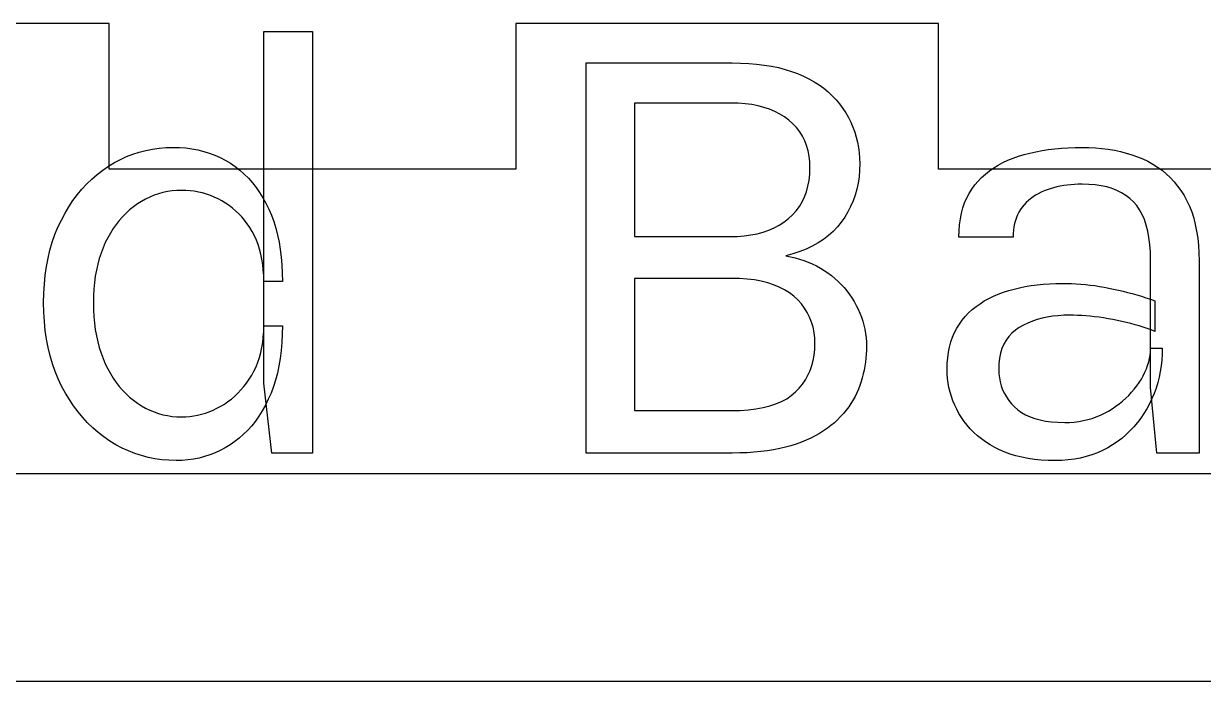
# Model space of a CAD drawing. Header units: millimetres. Extents: x 0 to 281, y 0 to 211.
# Drawn here: x 193.87 to 216.56, y 134.4 to 147.05 of the extents above; entities that cross this region are included whole.
import ezdxf

# ---------------------------------------------------------------- set-up
doc = ezdxf.new("R2010")
doc.units = ezdxf.units.MM
doc.layers.add('CUT', color=1, linetype='Continuous')
doc.layers.add('ENGRAVE', color=5, linetype='Continuous')

msp = doc.modelspace()

# ---------------------------------------------------------------- linework, layer by layer
at = {"layer": 'CUT'}
for p, q in [((195.51, 147.052), (187.384, 147.052)), ((195.51, 144.252), (195.51, 147.052)), ((211.463, 147.052), (203.337, 147.052)), ((203.337, 147.052), (203.337, 144.252)), ((211.463, 144.252), (211.463, 147.052)), ((203.337, 144.252), (195.51, 144.252)), ((219.29, 144.252), (211.463, 144.252)), ((139.6, 138.4), (275.2, 138.4)), ((272.4, 134.4), (142.4, 134.4))]:
    msp.add_line(p, q, dxfattribs=at)
at = {"layer": 'ENGRAVE'}
for p, q in [((198.486, 140.136), (198.486, 146.901)), ((198.486, 146.901), (199.42, 146.901)), ((199.42, 146.901), (199.42, 138.792)), ((204.684, 138.792), (204.684, 146.296)), ((204.684, 146.296), (207.496, 146.296)), ((207.496, 146.296), (207.658, 146.293)), ((207.658, 146.293), (207.815, 146.286)), ((207.815, 146.286), (207.965, 146.273)), ((207.965, 146.273), (208.111, 146.255)), ((208.111, 146.255), (208.25, 146.233)), ((208.25, 146.233), (208.385, 146.205)), ((208.385, 146.205), (208.514, 146.171)), ((208.514, 146.171), (208.636, 146.133)), ((208.636, 146.133), (208.754, 146.09)), ((208.754, 146.09), (208.866, 146.041)), ((208.866, 146.041), (208.971, 145.988)), ((208.971, 145.988), (209.072, 145.933)), ((209.072, 145.933), (209.168, 145.873)), ((209.168, 145.873), (209.258, 145.809)), ((209.258, 145.809), (209.341, 145.738)), ((209.341, 145.738), (209.42, 145.665)), ((207.472, 145.524), (205.617, 145.524)), ((205.617, 145.524), (205.617, 142.956)), ((207.611, 145.52), (207.472, 145.524)), ((207.472, 145.524), (207.472, 145.524)), ((207.472, 145.524), (207.472, 145.524)), ((207.744, 145.511), (207.611, 145.52)), ((207.872, 145.494), (207.744, 145.511)), ((207.992, 145.471), (207.872, 145.494)), ((208.107, 145.441), (207.992, 145.471)), ((209.42, 145.665), (209.493, 145.587)), ((209.493, 145.587), (209.561, 145.507)), ((209.561, 145.507), (209.622, 145.422)), ((208.216, 145.405), (208.107, 145.441)), ((208.317, 145.362), (208.216, 145.405)), ((208.414, 145.313), (208.317, 145.362)), ((208.504, 145.256), (208.414, 145.313)), ((208.587, 145.194), (208.504, 145.256)), ((209.622, 145.422), (209.679, 145.335)), ((209.679, 145.335), (209.73, 145.245)), ((209.73, 145.245), (209.776, 145.153)), ((208.664, 145.125), (208.587, 145.194)), ((208.733, 145.051), (208.664, 145.125)), ((208.794, 144.973), (208.733, 145.051)), ((209.776, 145.153), (209.817, 145.059)), ((209.817, 145.059), (209.852, 144.964)), ((208.846, 144.889), (208.794, 144.973)), ((208.891, 144.799), (208.846, 144.889)), ((208.926, 144.705), (208.891, 144.799)), ((209.852, 144.964), (209.881, 144.868)), ((209.881, 144.868), (209.906, 144.769)), ((195.968, 144.541), (196.091, 144.581)), ((196.091, 144.581), (196.216, 144.614)), ((196.216, 144.614), (196.344, 144.639)), ((196.344, 144.639), (196.473, 144.657)), ((196.473, 144.657), (196.606, 144.668)), ((196.606, 144.668), (196.739, 144.672)), ((196.739, 144.672), (196.739, 144.672)), ((196.739, 144.672), (196.863, 144.669)), ((196.863, 144.669), (196.985, 144.66)), ((196.985, 144.66), (197.102, 144.644)), ((197.102, 144.644), (197.218, 144.623)), ((197.218, 144.623), (197.33, 144.595)), ((197.33, 144.595), (197.438, 144.562)), ((197.438, 144.562), (197.544, 144.522)), ((208.955, 144.605), (208.926, 144.705)), ((208.975, 144.501), (208.955, 144.605)), ((209.906, 144.769), (209.925, 144.669)), ((209.925, 144.669), (209.938, 144.568)), ((209.938, 144.568), (209.945, 144.465)), ((213.111, 144.533), (213.223, 144.562)), ((213.223, 144.562), (213.337, 144.588)), ((213.337, 144.588), (213.455, 144.61)), ((213.455, 144.61), (213.576, 144.629)), ((213.576, 144.629), (213.699, 144.644)), ((213.699, 144.644), (213.827, 144.656)), ((213.827, 144.656), (213.957, 144.665)), ((213.957, 144.665), (214.09, 144.67)), ((214.09, 144.67), (214.226, 144.672)), ((214.226, 144.672), (214.226, 144.672)), ((214.226, 144.672), (214.355, 144.67)), ((214.355, 144.67), (214.483, 144.663)), ((214.483, 144.663), (214.607, 144.652)), ((214.607, 144.652), (214.728, 144.636)), ((214.728, 144.636), (214.847, 144.616)), ((214.847, 144.616), (214.962, 144.592)), ((214.962, 144.592), (215.073, 144.563)), ((215.073, 144.563), (215.183, 144.53)), ((195.498, 144.309), (195.613, 144.378)), ((195.613, 144.378), (195.728, 144.439)), ((195.728, 144.439), (195.847, 144.494)), ((195.847, 144.494), (195.968, 144.541)), ((197.544, 144.522), (197.647, 144.476)), ((197.647, 144.476), (197.746, 144.424)), ((197.746, 144.424), (197.843, 144.366)), ((197.843, 144.366), (197.936, 144.302)), ((208.987, 144.391), (208.975, 144.501)), ((208.991, 144.276), (208.987, 144.391)), ((209.948, 144.36), (209.944, 144.232)), ((209.945, 144.465), (209.948, 144.36)), ((209.948, 144.36), (209.948, 144.36)), ((212.525, 144.277), (212.611, 144.33)), ((212.611, 144.33), (212.702, 144.379)), ((212.702, 144.379), (212.797, 144.424)), ((212.797, 144.424), (212.898, 144.464)), ((212.898, 144.464), (213.002, 144.501)), ((213.002, 144.501), (213.111, 144.533)), ((215.183, 144.53), (215.289, 144.492)), ((215.289, 144.492), (215.392, 144.45)), ((215.392, 144.45), (215.492, 144.403)), ((215.492, 144.403), (215.587, 144.351)), ((215.587, 144.351), (215.678, 144.293)), ((195.179, 144.063), (195.281, 144.151)), ((195.281, 144.151), (195.387, 144.233)), ((195.387, 144.233), (195.498, 144.309)), ((197.936, 144.302), (198.025, 144.233)), ((198.025, 144.233), (198.109, 144.158)), ((198.109, 144.158), (198.19, 144.078)), ((208.974, 144.035), (208.987, 144.153)), ((208.987, 144.153), (208.991, 144.276)), ((208.991, 144.276), (208.991, 144.276)), ((209.935, 144.107), (209.917, 143.986)), ((209.944, 144.232), (209.935, 144.107)), ((212.294, 144.093), (212.365, 144.158)), ((212.365, 144.158), (212.443, 144.22)), ((212.443, 144.22), (212.525, 144.277)), ((215.678, 144.293), (215.763, 144.23)), ((215.763, 144.23), (215.845, 144.163)), ((215.845, 144.163), (215.923, 144.089)), ((194.989, 143.869), (195.081, 143.969)), ((195.081, 143.969), (195.179, 144.063)), ((198.19, 144.078), (198.266, 143.992)), ((198.266, 143.992), (198.338, 143.901)), ((198.338, 143.901), (198.405, 143.805)), ((208.925, 143.817), (208.953, 143.923)), ((208.953, 143.923), (208.974, 144.035)), ((209.917, 143.986), (209.892, 143.869)), ((212.104, 143.87), (212.162, 143.949)), ((212.162, 143.949), (212.226, 144.023)), ((212.226, 144.023), (212.294, 144.093)), ((213.614, 143.876), (213.553, 143.856)), ((213.676, 143.895), (213.614, 143.876)), ((213.74, 143.911), (213.676, 143.895)), ((213.805, 143.925), (213.74, 143.911)), ((213.872, 143.937), (213.805, 143.925)), ((213.94, 143.947), (213.872, 143.937)), ((214.01, 143.954), (213.94, 143.947)), ((214.08, 143.959), (214.01, 143.954)), ((214.152, 143.963), (214.08, 143.959)), ((214.226, 143.964), (214.152, 143.963)), ((214.354, 143.96), (214.226, 143.964)), ((214.226, 143.964), (214.226, 143.964)), ((214.476, 143.95), (214.354, 143.96)), ((214.591, 143.933), (214.476, 143.95)), ((214.699, 143.91), (214.591, 143.933)), ((214.801, 143.879), (214.699, 143.91)), ((214.897, 143.842), (214.801, 143.879)), ((215.923, 144.089), (215.996, 144.011)), ((215.996, 144.011), (216.064, 143.928)), ((216.064, 143.928), (216.128, 143.839)), ((194.737, 143.53), (194.816, 143.649)), ((194.816, 143.649), (194.901, 143.762)), ((194.901, 143.762), (194.989, 143.869)), ((196.212, 143.677), (196.132, 143.632)), ((196.293, 143.716), (196.212, 143.677)), ((196.377, 143.75), (196.293, 143.716)), ((196.46, 143.779), (196.377, 143.75)), ((196.547, 143.802), (196.46, 143.779)), ((196.634, 143.82), (196.547, 143.802)), ((196.723, 143.833), (196.634, 143.82)), ((196.814, 143.841), (196.723, 143.833)), ((196.907, 143.844), (196.814, 143.841)), ((196.989, 143.842), (196.907, 143.844)), ((196.907, 143.844), (196.907, 143.844)), ((197.069, 143.836), (196.989, 143.842)), ((197.15, 143.826), (197.069, 143.836)), ((197.229, 143.812), (197.15, 143.826)), ((197.306, 143.794), (197.229, 143.812)), ((197.383, 143.771), (197.306, 143.794)), ((197.458, 143.745), (197.383, 143.771)), ((197.533, 143.715), (197.458, 143.745)), ((197.606, 143.681), (197.533, 143.715)), ((197.679, 143.643), (197.606, 143.681)), ((198.405, 143.805), (198.468, 143.703)), ((198.468, 143.703), (198.527, 143.596)), ((208.842, 143.622), (208.888, 143.717)), ((208.888, 143.717), (208.925, 143.817)), ((209.86, 143.755), (209.82, 143.644)), ((209.892, 143.869), (209.86, 143.755)), ((211.967, 143.605), (212.006, 143.698)), ((212.006, 143.698), (212.052, 143.787)), ((212.052, 143.787), (212.104, 143.87)), ((213.236, 143.684), (213.192, 143.647)), ((213.282, 143.719), (213.236, 143.684)), ((213.332, 143.751), (213.282, 143.719)), ((213.383, 143.78), (213.332, 143.751)), ((213.437, 143.808), (213.383, 143.78)), ((213.494, 143.833), (213.437, 143.808)), ((213.553, 143.856), (213.494, 143.833)), ((214.986, 143.798), (214.897, 143.842)), ((215.068, 143.747), (214.986, 143.798)), ((215.144, 143.689), (215.068, 143.747)), ((215.213, 143.625), (215.144, 143.689)), ((216.128, 143.839), (216.188, 143.745)), ((216.188, 143.745), (216.243, 143.645)), ((194.663, 143.405), (194.737, 143.53)), ((195.906, 143.47), (195.837, 143.406)), ((195.979, 143.528), (195.906, 143.47)), ((196.054, 143.583), (195.979, 143.528)), ((196.132, 143.632), (196.054, 143.583)), ((197.749, 143.601), (197.679, 143.643)), ((197.817, 143.555), (197.749, 143.601)), ((197.882, 143.505), (197.817, 143.555)), ((197.944, 143.452), (197.882, 143.505)), ((198.004, 143.395), (197.944, 143.452)), ((198.527, 143.596), (198.582, 143.484)), ((198.582, 143.484), (198.632, 143.366)), ((208.654, 143.373), (208.725, 143.45)), ((208.725, 143.45), (208.788, 143.533)), ((208.788, 143.533), (208.842, 143.622)), ((209.721, 143.432), (209.66, 143.332)), ((209.774, 143.536), (209.721, 143.432)), ((209.82, 143.644), (209.774, 143.536)), ((211.906, 143.404), (211.934, 143.507)), ((211.934, 143.507), (211.967, 143.605)), ((213.01, 143.428), (212.985, 143.376)), ((213.04, 143.476), (213.01, 143.428)), ((213.074, 143.523), (213.04, 143.476)), ((213.111, 143.567), (213.074, 143.523)), ((213.15, 143.608), (213.111, 143.567)), ((213.192, 143.647), (213.15, 143.608)), ((215.276, 143.553), (215.213, 143.625)), ((215.332, 143.472), (215.276, 143.553)), ((215.38, 143.382), (215.332, 143.472)), ((216.243, 143.645), (216.292, 143.54)), ((216.292, 143.54), (216.335, 143.429)), ((216.335, 143.429), (216.372, 143.312)), ((194.527, 143.137), (194.592, 143.274)), ((194.592, 143.274), (194.663, 143.405)), ((195.707, 143.266), (195.648, 143.19)), ((195.77, 143.338), (195.707, 143.266)), ((195.837, 143.406), (195.77, 143.338)), ((198.061, 143.334), (198.004, 143.395)), ((198.115, 143.269), (198.061, 143.334)), ((198.167, 143.2), (198.115, 143.269)), ((198.216, 143.128), (198.167, 143.2)), ((198.632, 143.366), (198.677, 143.244)), ((198.677, 143.244), (198.717, 143.117)), ((208.398, 143.177), (208.49, 143.235)), ((208.49, 143.235), (208.576, 143.301)), ((208.576, 143.301), (208.654, 143.373)), ((209.593, 143.235), (209.518, 143.142)), ((209.66, 143.332), (209.593, 143.235)), ((211.869, 143.184), (211.885, 143.296)), ((211.885, 143.296), (211.906, 143.404)), ((212.926, 143.206), (212.914, 143.145)), ((212.942, 143.266), (212.926, 143.206)), ((212.962, 143.322), (212.942, 143.266)), ((212.985, 143.376), (212.962, 143.322)), ((215.423, 143.284), (215.38, 143.382)), ((215.459, 143.177), (215.423, 143.284)), ((216.372, 143.312), (216.403, 143.189)), ((194.418, 142.848), (194.469, 142.995)), ((194.469, 142.995), (194.527, 143.137)), ((195.537, 143.023), (195.486, 142.933)), ((195.591, 143.109), (195.537, 143.023)), ((195.648, 143.19), (195.591, 143.109)), ((198.262, 143.052), (198.216, 143.128)), ((198.305, 142.972), (198.262, 143.052)), ((198.343, 142.889), (198.305, 142.972)), ((198.717, 143.117), (198.751, 142.985)), ((198.751, 142.985), (198.779, 142.848)), ((207.597, 142.959), (207.728, 142.97)), ((207.728, 142.97), (207.855, 142.987)), ((207.855, 142.987), (207.974, 143.011)), ((207.974, 143.011), (208.089, 143.042)), ((208.089, 143.042), (208.198, 143.08)), ((208.198, 143.08), (208.3, 143.125)), ((208.3, 143.125), (208.398, 143.177)), ((209.347, 142.976), (209.251, 142.902)), ((209.436, 143.056), (209.347, 142.976)), ((209.518, 143.142), (209.436, 143.056)), ((211.857, 142.944), (211.86, 143.066)), ((211.86, 143.066), (211.869, 143.184)), ((212.9, 143.013), (212.898, 142.944)), ((212.905, 143.08), (212.9, 143.013)), ((212.914, 143.145), (212.905, 143.08)), ((215.489, 143.061), (215.459, 143.177)), ((215.512, 142.937), (215.489, 143.061)), ((216.403, 143.189), (216.429, 143.06)), ((216.429, 143.06), (216.449, 142.926)), ((194.373, 142.697), (194.418, 142.848)), ((195.394, 142.74), (195.356, 142.638)), ((195.438, 142.839), (195.394, 142.74)), ((195.486, 142.933), (195.438, 142.839)), ((198.377, 142.802), (198.343, 142.889)), ((198.406, 142.711), (198.377, 142.802)), ((198.779, 142.848), (198.803, 142.706)), ((205.617, 142.956), (207.46, 142.956)), ((207.46, 142.956), (207.597, 142.959)), ((209.037, 142.771), (208.92, 142.715)), ((209.148, 142.834), (209.037, 142.771)), ((209.251, 142.902), (209.148, 142.834)), ((212.898, 142.944), (211.857, 142.944)), ((212.898, 142.944), (212.898, 142.944)), ((215.529, 142.804), (215.512, 142.937)), ((215.539, 142.662), (215.529, 142.804)), ((216.449, 142.926), (216.463, 142.786)), ((216.463, 142.786), (216.472, 142.64)), ((194.306, 142.379), (194.337, 142.54)), ((194.337, 142.54), (194.373, 142.697)), ((195.321, 142.532), (195.291, 142.422)), ((195.356, 142.638), (195.321, 142.532)), ((198.43, 142.617), (198.406, 142.711)), ((198.45, 142.519), (198.43, 142.617)), ((198.466, 142.418), (198.45, 142.519)), ((198.803, 142.706), (198.821, 142.56)), ((198.821, 142.56), (198.834, 142.409)), ((208.663, 142.622), (208.525, 142.584)), ((208.525, 142.584), (208.525, 142.584)), ((208.525, 142.584), (208.615, 142.568)), ((208.615, 142.568), (208.704, 142.548)), ((208.795, 142.666), (208.663, 142.622)), ((208.704, 142.548), (208.791, 142.524)), ((208.791, 142.524), (208.876, 142.497)), ((208.92, 142.715), (208.795, 142.666)), ((215.542, 142.512), (215.539, 142.662)), ((216.472, 142.64), (216.475, 142.488)), ((194.282, 142.212), (194.306, 142.379)), ((195.266, 142.309), (195.245, 142.191)), ((195.291, 142.422), (195.266, 142.309)), ((198.477, 142.313), (198.466, 142.418)), ((198.484, 142.204), (198.477, 142.313)), ((198.834, 142.409), (198.842, 142.253)), ((208.876, 142.497), (208.957, 142.466)), ((208.957, 142.466), (209.037, 142.432)), ((209.037, 142.432), (209.115, 142.393)), ((209.115, 142.393), (209.191, 142.351)), ((209.191, 142.351), (209.264, 142.306)), ((209.264, 142.306), (209.335, 142.257)), ((215.542, 140.052), (215.542, 142.512)), ((216.475, 142.488), (216.475, 142.488)), ((216.475, 142.488), (216.475, 138.792)), ((194.265, 142.041), (194.282, 142.212)), ((195.229, 142.07), (195.217, 141.945)), ((195.245, 142.191), (195.229, 142.07)), ((198.486, 142.092), (198.484, 142.204)), ((198.845, 142.092), (198.486, 142.092)), ((198.842, 142.253), (198.845, 142.092)), ((198.845, 142.092), (198.845, 142.092)), ((205.617, 142.152), (205.617, 139.608)), ((207.484, 142.152), (205.617, 142.152)), ((205.617, 142.152), (205.617, 142.152)), ((207.638, 142.148), (207.484, 142.152)), ((207.484, 142.152), (207.484, 142.152)), ((207.784, 142.138), (207.638, 142.148)), ((207.923, 142.121), (207.784, 142.138)), ((208.054, 142.097), (207.923, 142.121)), ((208.178, 142.066), (208.054, 142.097)), ((208.293, 142.028), (208.178, 142.066)), ((209.335, 142.257), (209.404, 142.205)), ((209.404, 142.205), (209.469, 142.15)), ((209.469, 142.15), (209.532, 142.094)), ((209.532, 142.094), (209.591, 142.035)), ((194.251, 141.684), (194.254, 141.865)), ((194.254, 141.865), (194.265, 142.041)), ((195.217, 141.945), (195.21, 141.816)), ((208.402, 141.983), (208.293, 142.028)), ((208.502, 141.931), (208.402, 141.983)), ((208.595, 141.872), (208.502, 141.931)), ((208.68, 141.807), (208.595, 141.872)), ((209.591, 142.035), (209.647, 141.973)), ((209.647, 141.973), (209.7, 141.91)), ((209.7, 141.91), (209.75, 141.844)), ((209.75, 141.844), (209.798, 141.776)), ((212.52, 141.809), (212.614, 141.849)), ((212.614, 141.849), (212.712, 141.885)), ((212.712, 141.885), (212.814, 141.917)), ((212.814, 141.917), (212.919, 141.946)), ((212.919, 141.946), (213.025, 141.972)), ((213.025, 141.972), (213.134, 141.994)), ((213.134, 141.994), (213.246, 142.013)), ((213.246, 142.013), (213.36, 142.028)), ((213.36, 142.028), (213.477, 142.04)), ((213.477, 142.04), (213.597, 142.049)), ((213.597, 142.049), (213.718, 142.054)), ((213.718, 142.054), (213.843, 142.056)), ((213.843, 142.056), (213.843, 142.056)), ((213.843, 142.056), (213.933, 142.055)), ((213.933, 142.055), (214.022, 142.052)), ((214.022, 142.052), (214.112, 142.048)), ((214.112, 142.048), (214.202, 142.041)), ((214.202, 142.041), (214.293, 142.033)), ((214.293, 142.033), (214.382, 142.023)), ((214.382, 142.023), (214.472, 142.012)), ((214.472, 142.012), (214.563, 141.998)), ((214.563, 141.998), (214.653, 141.983)), ((214.653, 141.983), (214.743, 141.966)), ((214.743, 141.966), (214.833, 141.947)), ((214.833, 141.947), (214.923, 141.927)), ((214.923, 141.927), (215.013, 141.906)), ((215.013, 141.906), (215.101, 141.883)), ((215.101, 141.883), (215.19, 141.859)), ((215.19, 141.859), (215.278, 141.834)), ((215.278, 141.834), (215.366, 141.807)), ((194.254, 141.501), (194.251, 141.684)), ((194.251, 141.684), (194.251, 141.684)), ((195.21, 141.816), (195.208, 141.684)), ((195.208, 141.684), (195.208, 141.684)), ((195.208, 141.684), (195.21, 141.549)), ((208.758, 141.736), (208.68, 141.807)), ((208.827, 141.66), (208.758, 141.736)), ((208.888, 141.58), (208.827, 141.66)), ((209.798, 141.776), (209.842, 141.705)), ((209.842, 141.705), (209.883, 141.633)), ((209.883, 141.633), (209.921, 141.558)), ((212.113, 141.55), (212.186, 141.609)), ((212.186, 141.609), (212.263, 141.665)), ((212.263, 141.665), (212.344, 141.717)), ((212.344, 141.717), (212.43, 141.765)), ((212.43, 141.765), (212.52, 141.809)), ((215.366, 141.807), (215.452, 141.78)), ((215.452, 141.78), (215.539, 141.75)), ((215.539, 141.75), (215.626, 141.72)), ((215.626, 141.72), (215.626, 141.72)), ((215.626, 141.72), (215.626, 141.132)), ((194.265, 141.324), (194.254, 141.501)), ((195.21, 141.549), (195.217, 141.418)), ((195.217, 141.418), (195.229, 141.291)), ((208.94, 141.495), (208.888, 141.58)), ((208.985, 141.406), (208.94, 141.495)), ((209.022, 141.312), (208.985, 141.406)), ((209.921, 141.558), (209.953, 141.483)), ((209.953, 141.483), (209.983, 141.407)), ((209.983, 141.407), (210.009, 141.329)), ((211.92, 141.348), (211.979, 141.419)), ((211.979, 141.419), (212.044, 141.486)), ((212.044, 141.486), (212.113, 141.55)), ((213.457, 141.385), (213.362, 141.358)), ((213.556, 141.406), (213.457, 141.385)), ((213.659, 141.422), (213.556, 141.406)), ((213.764, 141.434), (213.659, 141.422)), ((213.874, 141.441), (213.764, 141.434)), ((213.987, 141.444), (213.874, 141.441)), ((214.062, 141.443), (213.987, 141.444)), ((213.987, 141.444), (213.987, 141.444)), ((214.14, 141.44), (214.062, 141.443)), ((214.22, 141.436), (214.14, 141.44)), ((214.3, 141.43), (214.22, 141.436)), ((214.382, 141.423), (214.3, 141.43)), ((214.466, 141.414), (214.382, 141.423)), ((214.551, 141.403), (214.466, 141.414)), ((214.638, 141.39), (214.551, 141.403)), ((214.725, 141.376), (214.638, 141.39)), ((194.282, 141.151), (194.265, 141.324)), ((195.229, 141.291), (195.245, 141.167)), ((195.245, 141.167), (195.266, 141.048)), ((198.484, 141.13), (198.486, 141.24)), ((198.486, 141.24), (198.486, 141.24)), ((198.486, 141.24), (198.845, 141.24)), ((198.845, 141.24), (198.842, 141.076)), ((209.05, 141.214), (209.022, 141.312)), ((209.071, 141.111), (209.05, 141.214)), ((210.009, 141.329), (210.03, 141.251)), ((210.03, 141.251), (210.048, 141.172)), ((210.048, 141.172), (210.062, 141.091)), ((211.772, 141.109), (211.815, 141.193)), ((211.815, 141.193), (211.865, 141.272)), ((211.865, 141.272), (211.92, 141.348)), ((212.943, 141.156), (212.875, 141.099)), ((213.017, 141.207), (212.943, 141.156)), ((213.098, 141.252), (213.017, 141.207)), ((213.183, 141.292), (213.098, 141.252)), ((213.271, 141.328), (213.183, 141.292)), ((213.362, 141.358), (213.271, 141.328)), ((214.815, 141.36), (214.725, 141.376)), ((214.905, 141.342), (214.815, 141.36)), ((214.992, 141.324), (214.905, 141.342)), ((215.077, 141.304), (214.992, 141.324)), ((215.162, 141.283), (215.077, 141.304)), ((215.244, 141.261), (215.162, 141.283)), ((215.324, 141.237), (215.244, 141.261)), ((215.402, 141.213), (215.324, 141.237)), ((215.478, 141.187), (215.402, 141.213)), ((215.553, 141.16), (215.478, 141.187)), ((215.626, 141.132), (215.553, 141.16)), ((194.307, 140.983), (194.282, 141.151)), ((194.338, 140.821), (194.307, 140.983)), ((195.266, 141.048), (195.291, 140.932)), ((195.291, 140.932), (195.321, 140.82)), ((198.465, 140.92), (198.477, 141.023)), ((198.477, 141.023), (198.484, 141.13)), ((198.842, 141.076), (198.834, 140.916)), ((209.083, 141.004), (209.071, 141.111)), ((209.087, 140.892), (209.083, 141.004)), ((210.062, 141.091), (210.072, 141.01)), ((210.072, 141.01), (210.078, 140.927)), ((210.078, 140.927), (210.08, 140.844)), ((211.676, 140.831), (211.702, 140.928)), ((211.702, 140.928), (211.734, 141.02)), ((211.734, 141.02), (211.772, 141.109)), ((212.765, 140.964), (212.721, 140.887)), ((212.816, 141.035), (212.765, 140.964)), ((212.875, 141.099), (212.816, 141.035)), ((194.375, 140.662), (194.338, 140.821)), ((195.321, 140.82), (195.356, 140.712)), ((195.356, 140.712), (195.394, 140.608)), ((198.403, 140.63), (198.427, 140.723)), ((198.427, 140.723), (198.449, 140.82)), ((198.449, 140.82), (198.465, 140.92)), ((198.82, 140.762), (198.801, 140.613)), ((198.834, 140.916), (198.82, 140.762)), ((209.072, 140.674), (209.083, 140.781)), ((209.083, 140.781), (209.087, 140.892)), ((209.087, 140.892), (209.087, 140.892)), ((210.079, 140.767), (210.075, 140.691)), ((210.08, 140.844), (210.079, 140.767)), ((210.08, 140.844), (210.08, 140.844)), ((211.641, 140.624), (211.655, 140.73)), ((211.655, 140.73), (211.676, 140.831)), ((212.658, 140.712), (212.639, 140.614)), ((212.685, 140.803), (212.658, 140.712)), ((212.721, 140.887), (212.685, 140.803)), ((215.533, 140.676), (215.54, 140.742)), ((215.54, 140.742), (215.542, 140.808)), ((215.542, 140.808), (215.542, 140.808)), ((215.542, 140.808), (215.769, 140.808)), ((215.769, 140.808), (215.767, 140.693)), ((194.421, 140.509), (194.375, 140.662)), ((194.473, 140.361), (194.421, 140.509)), ((195.394, 140.608), (195.438, 140.508)), ((195.438, 140.508), (195.486, 140.412)), ((198.337, 140.453), (198.372, 140.539)), ((198.372, 140.539), (198.403, 140.63)), ((198.801, 140.613), (198.777, 140.47)), ((208.993, 140.379), (209.027, 140.473)), ((209.027, 140.473), (209.053, 140.572)), ((209.053, 140.572), (209.072, 140.674)), ((210.059, 140.539), (210.048, 140.464)), ((210.068, 140.615), (210.059, 140.539)), ((210.075, 140.691), (210.068, 140.615)), ((211.63, 140.4), (211.633, 140.514)), ((211.633, 140.514), (211.641, 140.624)), ((212.627, 140.51), (212.623, 140.4)), ((212.639, 140.614), (212.627, 140.51)), ((215.463, 140.412), (215.487, 140.478)), ((215.487, 140.478), (215.507, 140.544)), ((215.507, 140.544), (215.522, 140.61)), ((215.522, 140.61), (215.533, 140.676)), ((215.759, 140.581), (215.747, 140.47)), ((215.767, 140.693), (215.759, 140.581)), ((194.532, 140.217), (194.473, 140.361)), ((195.486, 140.412), (195.537, 140.32)), ((195.537, 140.32), (195.591, 140.233)), ((198.205, 140.212), (198.253, 140.289)), ((198.253, 140.289), (198.297, 140.369)), ((198.297, 140.369), (198.337, 140.453)), ((198.748, 140.331), (198.712, 140.197)), ((198.777, 140.47), (198.748, 140.331)), ((208.904, 140.202), (208.952, 140.288)), ((208.952, 140.288), (208.993, 140.379)), ((210.017, 140.315), (209.997, 140.241)), ((210.034, 140.389), (210.017, 140.315)), ((210.048, 140.464), (210.034, 140.389)), ((211.632, 140.311), (211.63, 140.4)), ((211.63, 140.4), (211.63, 140.4)), ((211.638, 140.224), (211.632, 140.311)), ((212.623, 140.4), (212.623, 140.4)), ((212.623, 140.4), (212.626, 140.317)), ((212.626, 140.317), (212.635, 140.237)), ((215.366, 140.214), (215.402, 140.28)), ((215.402, 140.28), (215.435, 140.346)), ((215.435, 140.346), (215.463, 140.412)), ((215.707, 140.253), (215.68, 140.147)), ((215.729, 140.36), (215.707, 140.253)), ((215.747, 140.47), (215.729, 140.36)), ((194.598, 140.079), (194.532, 140.217)), ((194.67, 139.946), (194.598, 140.079)), ((195.591, 140.233), (195.648, 140.151)), ((195.648, 140.151), (195.707, 140.073)), ((195.707, 140.073), (195.77, 139.999)), ((198.046, 140.005), (198.101, 140.07)), ((198.101, 140.07), (198.154, 140.139)), ((198.154, 140.139), (198.205, 140.212)), ((198.642, 138.792), (198.486, 140.136)), ((198.671, 140.069), (198.625, 139.945)), ((198.712, 140.197), (198.671, 140.069)), ((208.713, 139.968), (208.784, 140.042)), ((208.784, 140.042), (208.848, 140.12)), ((208.848, 140.12), (208.904, 140.202)), ((209.924, 140.021), (209.894, 139.95)), ((209.951, 140.094), (209.924, 140.021)), ((209.976, 140.167), (209.951, 140.094)), ((209.997, 140.241), (209.976, 140.167)), ((211.65, 140.137), (211.638, 140.224)), ((211.665, 140.051), (211.65, 140.137)), ((211.686, 139.966), (211.665, 140.051)), ((212.635, 140.237), (212.65, 140.159)), ((212.65, 140.159), (212.67, 140.083)), ((212.67, 140.083), (212.698, 140.01)), ((215.179, 139.96), (215.23, 140.02)), ((215.23, 140.02), (215.279, 140.083)), ((215.279, 140.083), (215.324, 140.148)), ((215.324, 140.148), (215.366, 140.214)), ((215.662, 138.792), (215.542, 140.052)), ((215.648, 140.043), (215.611, 139.94)), ((215.68, 140.147), (215.648, 140.043)), ((194.746, 139.819), (194.67, 139.946)), ((194.827, 139.698), (194.746, 139.819)), ((195.77, 139.999), (195.837, 139.931)), ((195.837, 139.931), (195.906, 139.867)), ((195.906, 139.867), (195.979, 139.807)), ((195.979, 139.807), (196.054, 139.752)), ((197.797, 139.781), (197.863, 139.831)), ((197.863, 139.831), (197.927, 139.885)), ((197.927, 139.885), (197.988, 139.943)), ((197.988, 139.943), (198.046, 140.005)), ((198.573, 139.827), (198.516, 139.714)), ((198.625, 139.945), (198.573, 139.827)), ((208.446, 139.784), (208.545, 139.838)), ((208.545, 139.838), (208.633, 139.899)), ((208.633, 139.899), (208.713, 139.968)), ((209.821, 139.813), (209.78, 139.746)), ((209.859, 139.881), (209.821, 139.813)), ((209.894, 139.95), (209.859, 139.881)), ((211.711, 139.882), (211.686, 139.966)), ((211.741, 139.799), (211.711, 139.882)), ((211.775, 139.716), (211.741, 139.799)), ((212.698, 140.01), (212.731, 139.939)), ((212.731, 139.939), (212.77, 139.871)), ((212.77, 139.871), (212.816, 139.805)), ((212.816, 139.805), (212.867, 139.741)), ((214.942, 139.74), (215.006, 139.792)), ((215.006, 139.792), (215.066, 139.846)), ((215.066, 139.846), (215.124, 139.902)), ((215.124, 139.902), (215.179, 139.96)), ((215.568, 139.839), (215.521, 139.74)), ((215.611, 139.94), (215.568, 139.839)), ((194.913, 139.583), (194.827, 139.698)), ((195.003, 139.474), (194.913, 139.583)), ((196.054, 139.752), (196.132, 139.702)), ((196.132, 139.702), (196.212, 139.657)), ((196.212, 139.657), (196.293, 139.617)), ((196.293, 139.617), (196.377, 139.583)), ((196.377, 139.583), (196.46, 139.554)), ((197.364, 139.561), (197.438, 139.588)), ((197.438, 139.588), (197.512, 139.618)), ((197.512, 139.618), (197.585, 139.653)), ((197.585, 139.653), (197.658, 139.692)), ((197.658, 139.692), (197.729, 139.734)), ((197.729, 139.734), (197.797, 139.781)), ((198.456, 139.606), (198.393, 139.504)), ((198.516, 139.714), (198.456, 139.606)), ((205.617, 139.608), (207.484, 139.608)), ((207.484, 139.608), (207.65, 139.611)), ((207.65, 139.611), (207.807, 139.622)), ((207.807, 139.622), (207.953, 139.64)), ((207.953, 139.64), (208.091, 139.665)), ((208.091, 139.665), (208.219, 139.698)), ((208.219, 139.698), (208.337, 139.737)), ((208.337, 139.737), (208.446, 139.784)), ((209.688, 139.617), (209.636, 139.554)), ((209.736, 139.681), (209.688, 139.617)), ((209.78, 139.746), (209.736, 139.681)), ((211.814, 139.635), (211.775, 139.716)), ((211.857, 139.554), (211.814, 139.635)), ((212.867, 139.741), (212.925, 139.68)), ((212.925, 139.68), (212.989, 139.623)), ((212.989, 139.623), (213.06, 139.572)), ((213.06, 139.572), (213.138, 139.527)), ((214.656, 139.557), (214.731, 139.599)), ((214.731, 139.599), (214.804, 139.644)), ((214.804, 139.644), (214.875, 139.691)), ((214.875, 139.691), (214.942, 139.74)), ((215.469, 139.643), (215.413, 139.551)), ((215.521, 139.74), (215.469, 139.643)), ((195.098, 139.372), (195.003, 139.474)), ((195.198, 139.275), (195.098, 139.372)), ((196.46, 139.554), (196.547, 139.53)), ((196.547, 139.53), (196.634, 139.512)), ((196.634, 139.512), (196.723, 139.498)), ((196.723, 139.498), (196.814, 139.49)), ((196.814, 139.49), (196.907, 139.488)), ((196.907, 139.488), (196.985, 139.49)), ((196.907, 139.488), (196.907, 139.488)), ((196.985, 139.49), (197.061, 139.496)), ((197.061, 139.496), (197.138, 139.506)), ((197.138, 139.506), (197.214, 139.52)), ((197.214, 139.52), (197.289, 139.539)), ((197.289, 139.539), (197.364, 139.561)), ((198.325, 139.408), (198.253, 139.318)), ((198.393, 139.504), (198.325, 139.408)), ((209.462, 139.376), (209.396, 139.321)), ((209.524, 139.434), (209.462, 139.376)), ((209.582, 139.493), (209.524, 139.434)), ((209.636, 139.554), (209.582, 139.493)), ((211.905, 139.475), (211.857, 139.554)), ((211.958, 139.399), (211.905, 139.475)), ((212.014, 139.326), (211.958, 139.399)), ((213.138, 139.527), (213.224, 139.488)), ((213.224, 139.488), (213.318, 139.455)), ((213.318, 139.455), (213.417, 139.428)), ((213.417, 139.428), (213.525, 139.407)), ((213.525, 139.407), (213.64, 139.392)), ((213.64, 139.392), (213.761, 139.383)), ((213.761, 139.383), (213.891, 139.38)), ((213.891, 139.38), (213.984, 139.382)), ((213.891, 139.38), (213.891, 139.38)), ((213.984, 139.382), (214.073, 139.389)), ((214.073, 139.389), (214.162, 139.399)), ((214.162, 139.399), (214.25, 139.415)), ((214.25, 139.415), (214.335, 139.435)), ((214.335, 139.435), (214.417, 139.459)), ((214.417, 139.459), (214.499, 139.487)), ((214.499, 139.487), (214.578, 139.52)), ((214.578, 139.52), (214.656, 139.557)), ((215.289, 139.377), (215.22, 139.296)), ((215.353, 139.462), (215.289, 139.377)), ((215.413, 139.551), (215.353, 139.462)), ((195.303, 139.185), (195.198, 139.275)), ((195.411, 139.101), (195.303, 139.185)), ((198.098, 139.153), (198.015, 139.079)), ((198.177, 139.232), (198.098, 139.153)), ((198.253, 139.318), (198.177, 139.232)), ((209.094, 139.124), (209.008, 139.081)), ((209.175, 139.17), (209.094, 139.124)), ((209.253, 139.218), (209.175, 139.17)), ((209.326, 139.268), (209.253, 139.218)), ((209.396, 139.321), (209.326, 139.268)), ((212.076, 139.256), (212.014, 139.326)), ((212.142, 139.189), (212.076, 139.256)), ((212.214, 139.125), (212.142, 139.189)), ((212.29, 139.064), (212.214, 139.125)), ((215.069, 139.145), (214.988, 139.075)), ((215.147, 139.219), (215.069, 139.145)), ((215.22, 139.296), (215.147, 139.219)), ((195.525, 139.023), (195.411, 139.101)), ((195.643, 138.952), (195.525, 139.023)), ((195.761, 138.888), (195.643, 138.952)), ((195.883, 138.832), (195.761, 138.888)), ((197.743, 138.891), (197.648, 138.84)), ((197.837, 138.948), (197.743, 138.891)), ((197.928, 139.011), (197.837, 138.948)), ((198.015, 139.079), (197.928, 139.011)), ((208.52, 138.903), (208.409, 138.877)), ((208.626, 138.933), (208.52, 138.903)), ((208.728, 138.966), (208.626, 138.933)), ((208.826, 139.002), (208.728, 138.966)), ((208.919, 139.04), (208.826, 139.002)), ((209.008, 139.081), (208.919, 139.04)), ((212.37, 139.007), (212.29, 139.064)), ((212.455, 138.952), (212.37, 139.007)), ((212.545, 138.9), (212.455, 138.952)), ((212.64, 138.852), (212.545, 138.9)), ((214.718, 138.891), (214.621, 138.84)), ((214.812, 138.948), (214.718, 138.891)), ((214.902, 139.01), (214.812, 138.948)), ((214.988, 139.075), (214.902, 139.01)), ((196.008, 138.783), (195.883, 138.832)), ((196.134, 138.742), (196.008, 138.783)), ((196.262, 138.708), (196.134, 138.742)), ((196.393, 138.682), (196.262, 138.708)), ((196.526, 138.663), (196.393, 138.682)), ((196.662, 138.652), (196.526, 138.663)), ((197.025, 138.66), (196.913, 138.651)), ((197.134, 138.675), (197.025, 138.66)), ((197.241, 138.696), (197.134, 138.675)), ((197.346, 138.723), (197.241, 138.696)), ((197.448, 138.756), (197.346, 138.723)), ((197.549, 138.795), (197.448, 138.756)), ((197.648, 138.84), (197.549, 138.795)), ((199.42, 138.792), (198.642, 138.792)), ((199.42, 138.792), (199.42, 138.792)), ((207.496, 138.792), (204.684, 138.792)), ((207.64, 138.794), (207.496, 138.792)), ((207.496, 138.792), (207.496, 138.792)), ((207.496, 138.792), (207.496, 138.792)), ((207.781, 138.799), (207.64, 138.794)), ((207.915, 138.807), (207.781, 138.799)), ((208.046, 138.82), (207.915, 138.807)), ((208.172, 138.835), (208.046, 138.82)), ((208.292, 138.854), (208.172, 138.835)), ((208.409, 138.877), (208.292, 138.854)), ((212.739, 138.809), (212.64, 138.852)), ((212.843, 138.771), (212.739, 138.809)), ((212.953, 138.739), (212.843, 138.771)), ((213.067, 138.711), (212.953, 138.739)), ((213.186, 138.688), (213.067, 138.711)), ((213.31, 138.67), (213.186, 138.688)), ((213.439, 138.658), (213.31, 138.67)), ((213.573, 138.65), (213.439, 138.658)), ((213.961, 138.66), (213.838, 138.651)), ((214.079, 138.675), (213.961, 138.66)), ((214.195, 138.696), (214.079, 138.675)), ((214.307, 138.723), (214.195, 138.696)), ((214.415, 138.756), (214.307, 138.723)), ((214.52, 138.795), (214.415, 138.756)), ((214.621, 138.84), (214.52, 138.795)), ((216.475, 138.792), (215.662, 138.792)), ((216.475, 138.792), (216.475, 138.792)), ((196.799, 138.648), (196.662, 138.652)), ((196.913, 138.651), (196.799, 138.648)), ((196.799, 138.648), (196.799, 138.648)), ((196.799, 138.648), (196.799, 138.648)), ((213.711, 138.648), (213.573, 138.65)), ((213.838, 138.651), (213.711, 138.648)), ((213.711, 138.648), (213.711, 138.648)), ((213.711, 138.648), (213.711, 138.648))]:
    msp.add_line(p, q, dxfattribs=at)

doc.saveas('drawing.dxf')
